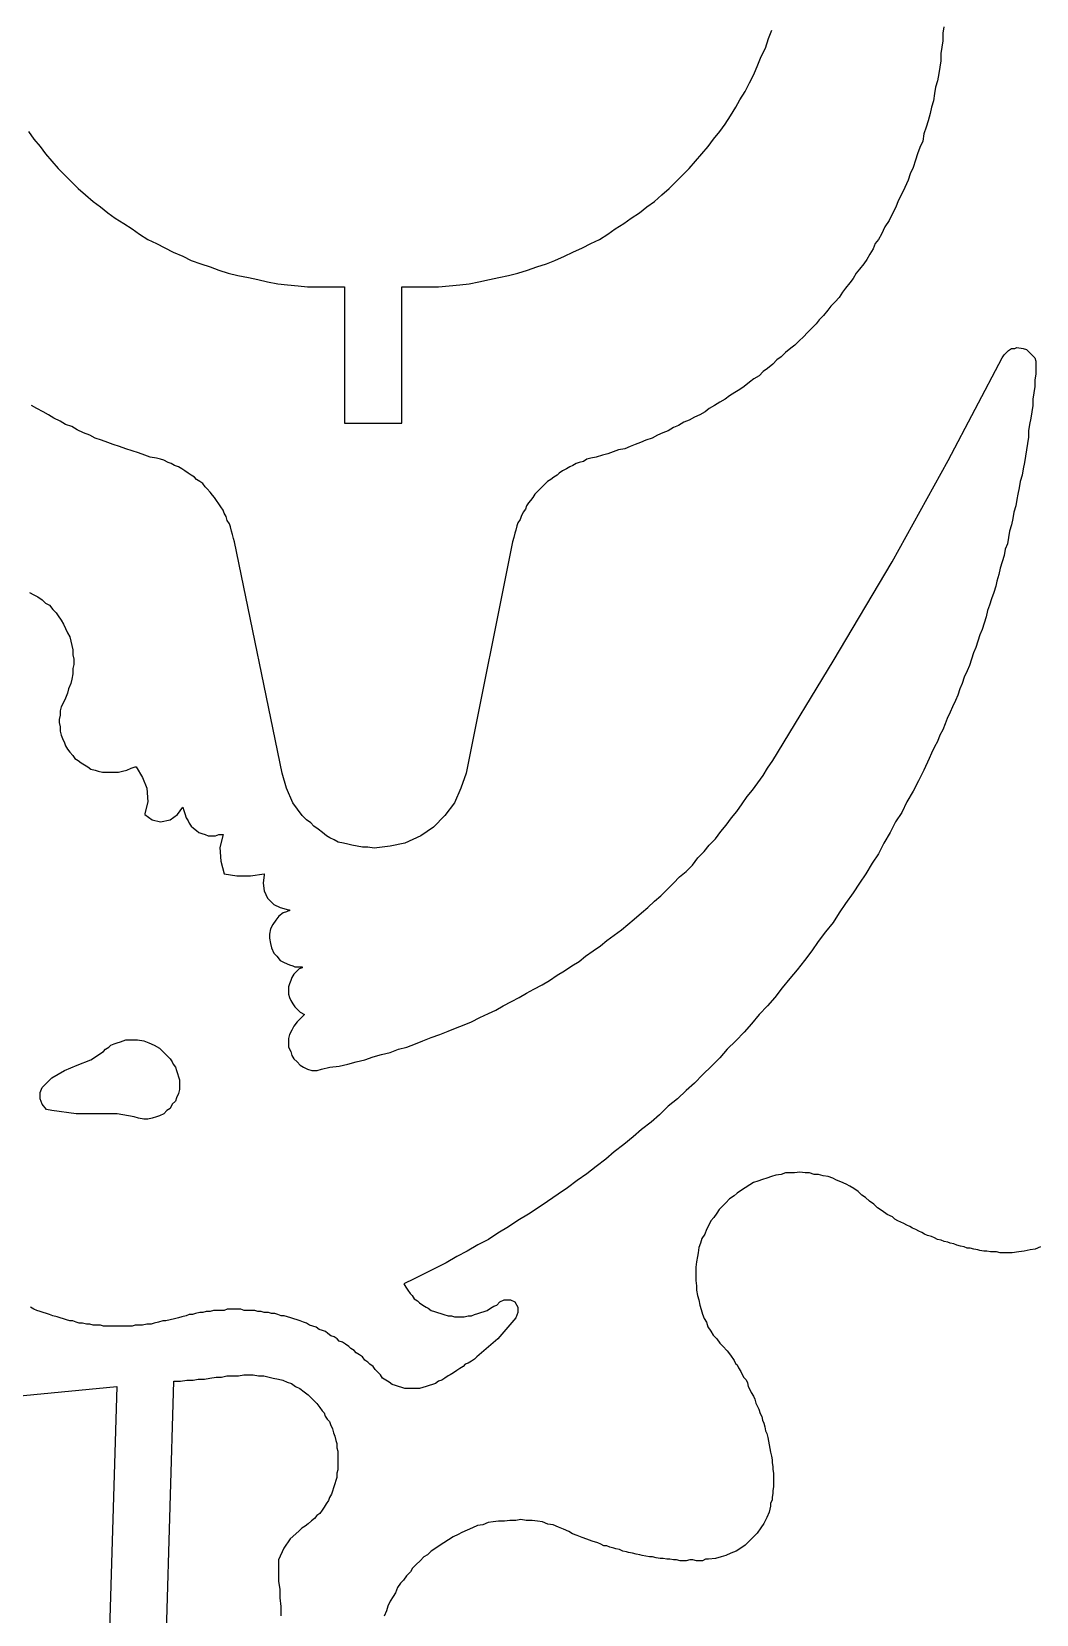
# Model space of a CAD drawing. Extents: x 6 to 899, y 6 to 466.
# Drawn here: x 441.8 to 548.3, y 134.2 to 302 of the extents above; entities that cross this region are included whole.
import ezdxf

# ---------------------------------------------------------------- set-up
doc = ezdxf.new("R2010")
doc.units = 0
doc.header["$MEASUREMENT"] = 0
doc.layers.add('DEFAULT_LAYER', color=1, linetype='Continuous')

msp = doc.modelspace()

# ---------------------------------------------------------------- linework, layer by layer
at = {"layer": 'DEFAULT_LAYER'}
for points in [[(441.49, 291.39), (442.05, 290.6), (442.73, 289.82), (443.29, 289.03), (443.96, 288.25), (444.63, 287.47), (445.3, 286.79), (446.09, 286.01), (446.76, 285.34), (447.54, 284.67), (448.33, 283.99), (449.11, 283.43), (449.9, 282.76), (450.68, 282.2), (451.58, 281.64), (452.47, 281.08), (453.26, 280.52), (454.15, 279.96), (455.05, 279.51), (455.94, 279.06), (456.84, 278.62), (457.85, 278.17), (458.75, 277.72), (459.75, 277.38), (460.76, 277.05), (461.66, 276.71), (462.67, 276.38), (463.67, 276.15), (464.8, 275.93), (465.8, 275.7), (466.81, 275.48), (467.93, 275.25), (468.94, 275.14), (470.06, 275.03), (471.07, 274.92), (472.19, 274.92), (474.99, 274.92), (474.99, 260.47), (481.04, 260.47), (481.04, 274.92), (483.84, 274.92), (484.96, 274.92), (486.08, 275.03), (487.2, 275.14), (488.21, 275.25), (489.22, 275.48), (490.34, 275.7), (491.35, 275.93), (492.35, 276.15), (493.36, 276.38), (494.37, 276.71), (495.38, 277.05), (496.39, 277.38), (497.28, 277.72), (498.29, 278.17), (499.19, 278.62), (500.2, 279.06), (501.09, 279.51), (501.99, 279.96), (502.89, 280.52), (503.67, 281.08), (504.57, 281.64), (505.35, 282.2), (506.25, 282.76), (507.03, 283.43), (507.82, 283.99), (508.6, 284.67), (509.38, 285.34), (510.06, 286.01), (510.84, 286.79), (511.51, 287.47), (512.18, 288.25), (512.86, 289.03), (513.53, 289.82), (514.09, 290.6), (514.76, 291.39), (515.32, 292.17), (515.88, 293.07), (516.44, 293.96), (516.89, 294.75), (517.45, 295.64), (517.9, 296.54), (518.35, 297.44), (518.79, 298.45), (519.13, 299.34), (519.58, 300.24), (519.91, 301.25), (520.25, 302.14)], [(538.51, 302.48), (538.4, 301.81), (538.4, 301.02), (538.29, 300.35), (538.18, 299.68), (538.18, 298.89), (538.06, 298.22), (537.95, 297.55), (537.84, 296.76), (537.62, 296.09), (537.5, 295.42), (537.39, 294.64), (537.17, 293.96), (537.06, 293.29), (536.83, 292.51), (536.61, 291.84), (536.38, 291.16), (536.27, 290.38), (535.94, 289.71), (535.71, 289.03), (535.49, 288.36), (535.26, 287.58), (534.93, 286.91), (534.7, 286.23), (534.37, 285.45), (534.03, 284.78), (533.69, 284.11), (533.36, 283.32), (533.02, 282.65), (532.69, 281.98), (532.24, 281.3), (531.9, 280.52), (531.57, 279.96), (531.23, 279.51), (531.01, 278.95), (530.67, 278.39), (530.33, 277.83), (530, 277.38), (529.55, 276.82), (529.21, 276.38), (528.88, 275.82), (528.54, 275.37), (528.09, 274.81), (527.76, 274.36), (527.42, 273.8), (526.97, 273.35), (526.52, 272.9), (526.19, 272.45), (525.74, 271.89), (525.29, 271.45), (524.96, 271), (524.51, 270.55), (524.06, 270.1), (523.61, 269.65), (523.16, 269.21), (522.72, 268.76), (522.27, 268.42), (521.71, 267.97), (521.26, 267.52), (520.81, 267.19), (520.36, 266.74), (519.8, 266.29), (519.35, 265.96), (518.91, 265.51), (518.35, 265.17), (517.9, 264.84), (517.34, 264.39), (516.89, 264.05), (516.33, 263.72), (515.77, 263.38), (515.32, 263.04), (514.76, 262.71), (514.2, 262.37), (513.64, 262.04), (513.19, 261.7), (512.63, 261.36), (512.07, 261.14), (511.51, 260.8), (510.95, 260.58), (510.39, 260.24), (509.83, 260.02), (509.27, 259.68), (508.71, 259.46), (508.15, 259.23), (507.59, 258.9), (506.92, 258.67), (506.36, 258.45), (505.8, 258.23), (505.24, 258), (504.68, 257.78), (504.01, 257.67), (503.45, 257.44), (502.89, 257.22), (502.33, 257.11), (501.65, 256.88), (501.09, 256.77), (500.65, 256.66), (500.31, 256.43), (499.86, 256.32), (499.52, 256.21), (499.19, 255.99), (498.85, 255.87), (498.52, 255.65), (498.07, 255.43), (497.73, 255.2), (497.51, 254.98), (497.17, 254.75), (496.84, 254.53), (496.5, 254.31), (496.28, 254.08), (495.94, 253.75), (495.72, 253.52), (495.49, 253.3), (495.16, 252.96), (494.93, 252.62), (494.71, 252.29), (494.48, 252.06), (494.26, 251.73), (494.15, 251.39), (493.92, 251.06), (493.7, 250.61), (493.59, 250.27), (493.36, 249.94), (493.25, 249.6), (493.14, 249.15), (493.03, 248.82), (492.92, 248.37), (492.8, 247.92), (487.87, 223.38), (487.31, 221.82), (486.64, 220.25), (485.63, 218.9), (484.4, 217.67), (483.06, 216.77), (481.38, 215.99), (479.81, 215.65), (478.13, 215.43), (477.45, 215.54), (476.89, 215.54), (476.33, 215.65), (475.77, 215.77), (475.33, 215.88), (474.88, 215.99), (474.32, 216.1), (473.87, 216.33), (473.42, 216.55), (473.09, 216.77), (472.64, 217.11), (472.19, 217.45), (471.74, 217.78), (471.41, 218.12), (470.96, 218.46), (470.51, 218.9), (469.5, 220.25), (468.83, 221.82), (468.38, 223.38), (463.34, 247.92), (463.23, 248.26), (463.11, 248.7), (463, 249.04), (462.89, 249.49), (462.78, 249.82), (462.55, 250.16), (462.44, 250.61), (462.22, 250.94), (462.11, 251.28), (461.88, 251.62), (461.66, 251.95), (461.43, 252.29), (461.21, 252.62), (460.99, 252.85), (460.76, 253.18), (460.43, 253.52), (460.2, 253.75), (459.98, 254.08), (459.64, 254.31), (459.31, 254.53), (459.08, 254.75), (458.75, 254.98), (458.41, 255.2), (458.07, 255.43), (457.74, 255.65), (457.4, 255.87), (456.95, 255.99), (456.62, 256.21), (456.28, 256.32), (455.83, 256.55), (455.5, 256.66), (455.05, 256.77), (454.38, 256.88), (453.82, 257.11), (453.14, 257.33), (452.47, 257.55), (451.8, 257.78), (451.13, 258), (450.46, 258.23), (449.9, 258.45), (449.22, 258.67), (448.55, 258.9), (447.99, 259.23), (447.32, 259.46), (446.65, 259.79), (446.09, 260.13), (445.41, 260.35), (444.85, 260.69), (444.18, 261.03), (443.62, 261.36), (443.06, 261.7), (442.39, 262.04), (441.83, 262.37)], [(441.6, 242.53), (442.05, 242.31), (442.5, 242.08), (442.95, 241.75), (443.29, 241.41), (443.73, 241.19), (444.07, 240.74), (444.41, 240.4), (444.63, 240.07), (444.97, 239.62), (445.19, 239.17), (445.41, 238.72), (445.64, 238.28), (445.86, 237.83), (445.97, 237.38), (446.09, 236.93), (446.2, 236.48), (446.2, 235.92), (446.31, 235.47), (446.31, 234.91), (446.2, 234.47), (446.2, 233.91), (446.09, 233.35), (445.97, 232.9), (445.75, 232.34), (445.64, 231.89), (445.41, 231.33), (445.19, 230.88), (444.97, 230.43), (444.85, 229.99), (444.85, 229.54), (444.74, 229.09), (444.74, 228.75), (444.85, 228.3), (444.85, 227.86), (444.97, 227.41), (445.08, 227.07), (445.3, 226.62), (445.41, 226.29), (445.64, 225.95), (445.86, 225.62), (446.2, 225.28), (446.42, 224.94), (446.76, 224.72), (447.09, 224.5), (447.43, 224.27), (447.77, 224.05), (448.1, 223.82), (448.55, 223.71), (448.89, 223.6), (449.34, 223.49), (449.78, 223.49), (450.12, 223.49), (450.57, 223.49), (451.02, 223.49), (451.46, 223.6), (451.91, 223.71), (452.36, 223.94), (452.81, 224.05), (452.92, 224.05), (453.59, 222.93), (454.04, 221.81), (454.15, 220.35), (453.82, 219.12), (453.82, 219.01), (454.6, 218.45), (455.5, 218.22), (456.5, 218.45), (457.29, 219.01), (457.85, 219.79), (457.96, 219.45), (458.07, 219.12), (458.19, 218.67), (458.41, 218.33), (458.52, 218.11), (458.75, 217.77), (458.97, 217.55), (459.31, 217.33), (459.53, 217.1), (459.87, 216.99), (460.2, 216.88), (460.54, 216.77), (460.87, 216.77), (461.32, 216.77), (461.66, 216.88), (462.11, 216.88), (461.77, 215.53), (461.88, 214.08), (462.22, 212.73), (463.56, 212.51), (465.02, 212.51), (466.48, 212.73), (466.48, 212.62), (466.36, 211.72), (466.48, 210.94), (466.81, 210.16), (467.48, 209.48), (468.16, 209.15), (469.05, 208.92), (469.16, 208.92), (469.16, 208.81), (469.05, 208.81), (468.83, 208.7), (468.49, 208.59), (468.04, 208.25), (467.71, 207.8), (467.37, 207.35), (467.15, 206.91), (467.04, 206.35), (467.04, 205.9), (467.15, 205.34), (467.26, 204.89), (467.48, 204.33), (467.82, 203.99), (468.16, 203.55), (468.6, 203.32), (469.16, 203.1), (469.5, 202.99), (469.72, 202.87), (470.06, 202.87), (470.51, 202.87), (470.51, 202.76), (470.17, 202.65), (469.95, 202.43), (469.61, 202.09), (469.39, 201.75), (469.28, 201.42), (469.16, 201.08), (469.05, 200.74), (469.05, 200.41), (469.05, 199.96), (469.16, 199.62), (469.28, 199.29), (469.5, 198.95), (469.72, 198.62), (469.95, 198.39), (470.28, 198.06), (470.73, 197.83), (469.95, 197.05), (469.61, 196.6), (469.39, 196.15), (469.16, 195.7), (469.05, 195.26), (469.05, 194.81), (469.05, 194.36), (469.28, 193.91), (469.39, 193.46), (469.61, 193.13), (469.95, 192.79), (470.28, 192.45), (470.62, 192.23), (471.07, 192.01), (471.52, 191.89), (472.08, 191.89), (472.53, 192.01), (473.42, 192.23), (474.43, 192.34), (475.33, 192.57), (476.22, 192.79), (477.12, 193.01), (478.01, 193.35), (478.91, 193.57), (479.81, 193.8), (480.7, 194.14), (481.6, 194.36), (482.5, 194.7), (483.28, 195.03), (484.18, 195.37), (485.07, 195.7), (485.97, 196.04), (486.75, 196.38), (487.65, 196.71), (488.43, 197.05), (489.33, 197.5), (490.23, 197.94), (491.01, 198.28), (491.79, 198.73), (492.69, 199.18), (493.48, 199.62), (494.26, 200.07), (495.04, 200.52), (495.94, 200.97), (496.72, 201.42), (497.51, 201.98), (498.29, 202.43), (499.08, 202.99), (499.86, 203.43), (500.53, 203.99), (501.32, 204.55), (502.1, 205.11), (502.77, 205.67), (503.56, 206.23), (504.34, 206.79), (505.01, 207.35), (505.69, 207.91), (506.47, 208.59), (507.14, 209.15), (507.82, 209.82), (508.49, 210.38), (509.16, 211.05), (509.83, 211.72), (510.5, 212.4), (511.18, 212.96), (511.85, 213.63), (512.41, 214.41), (513.08, 215.08), (513.64, 215.76), (514.31, 216.43), (514.87, 217.21), (515.43, 217.89), (515.99, 218.67), (516.55, 219.34), (517.11, 220.13), (517.67, 220.91), (518.23, 221.58), (518.79, 222.37), (519.35, 223.15), (519.8, 223.94), (520.36, 224.72), (526.75, 235.25), (533.02, 245.78), (538.96, 256.54), (544.67, 267.4), (544.67, 267.4), (544.9, 267.74), (545.12, 267.96), (545.35, 268.19), (545.68, 268.41), (546.02, 268.41), (546.24, 268.52), (546.91, 268.41), (547.25, 268.3), (547.47, 268.08), (547.7, 267.85), (547.92, 267.63), (548.15, 267.4), (548.26, 267.07), (548.26, 266.73), (548.26, 266.4), (548.26, 265.72), (548.15, 265.05), (548.15, 264.38), (548.03, 263.71), (547.92, 263.03), (547.92, 262.36), (547.81, 261.69), (547.7, 261.02), (547.59, 260.35), (547.47, 259.67), (547.47, 259), (547.36, 258.33), (547.25, 257.66), (547.14, 256.98), (547.03, 256.31), (546.91, 255.64), (546.8, 254.97), (546.58, 254.3), (546.47, 253.62), (546.35, 252.95), (546.24, 252.39), (546.13, 251.72), (545.91, 251.05), (545.79, 250.37), (545.68, 249.7), (545.46, 249.03), (545.35, 248.36), (545.23, 247.69), (545.01, 247.13), (544.9, 246.45), (544.67, 245.78), (544.45, 245.11), (544.34, 244.44), (544.11, 243.76), (544, 243.2), (543.78, 242.53), (543.55, 241.86), (543.33, 241.19), (543.11, 240.63), (542.99, 239.96), (542.77, 239.28), (542.54, 238.61), (542.32, 238.05), (542.1, 237.38), (541.87, 236.71), (541.65, 236.15), (541.42, 235.47), (541.2, 234.8), (540.98, 234.24), (540.64, 233.57), (540.42, 232.9), (540.19, 232.34), (539.97, 231.67), (539.74, 231.11), (539.41, 230.43), (539.18, 229.87), (538.85, 229.2), (538.62, 228.64), (538.4, 227.97), (538.06, 227.41), (537.84, 226.74), (537.5, 226.18), (537.17, 225.5), (536.94, 224.94), (536.38, 223.71), (535.82, 222.59), (535.26, 221.47), (534.59, 220.35), (534.03, 219.23), (533.36, 218.22), (532.8, 217.1), (532.13, 215.98), (531.57, 214.86), (530.89, 213.85), (530.22, 212.73), (529.55, 211.72), (528.88, 210.72), (528.09, 209.6), (527.42, 208.59), (526.75, 207.58), (525.96, 206.57), (525.18, 205.56), (524.51, 204.55), (523.72, 203.55), (522.94, 202.54), (522.16, 201.64), (521.37, 200.63), (520.59, 199.62), (519.8, 198.73), (518.91, 197.83), (518.12, 196.82), (517.34, 195.93), (516.44, 195.03), (515.55, 194.14), (514.76, 193.24), (513.86, 192.34), (512.97, 191.45), (512.07, 190.55), (511.18, 189.77), (510.28, 188.87), (509.27, 188.09), (508.38, 187.19), (507.48, 186.4), (506.47, 185.62), (505.57, 184.84), (504.57, 184.05), (503.56, 183.27), (502.66, 182.48), (501.65, 181.7), (500.65, 180.92), (499.64, 180.24), (498.63, 179.46), (497.62, 178.79), (496.5, 178), (495.49, 177.33), (494.48, 176.66), (493.36, 175.99), (492.35, 175.31), (491.23, 174.64), (490.23, 173.97), (489.11, 173.41), (487.99, 172.74), (486.87, 172.18), (485.75, 171.5), (484.62, 170.94), (483.5, 170.38), (482.38, 169.82), (481.26, 169.26), (481.49, 168.93), (481.71, 168.59), (481.94, 168.26), (482.16, 168.03), (482.38, 167.7), (482.72, 167.47), (482.94, 167.25), (483.28, 167.02), (483.62, 166.8), (483.84, 166.69), (484.18, 166.46), (484.51, 166.35), (484.85, 166.24), (485.18, 166.13), (485.52, 166.02), (485.97, 165.9), (486.31, 165.9), (486.64, 165.79), (486.98, 165.79), (487.31, 165.79), (487.65, 165.79), (488.1, 165.9), (488.43, 165.9), (488.77, 166.02), (489.11, 166.13), (489.44, 166.24), (489.78, 166.35), (490.11, 166.46), (490.45, 166.69), (490.79, 166.91), (491.12, 167.02), (491.46, 167.36), (491.91, 167.58), (492.58, 167.58), (493.03, 167.36), (493.36, 166.8), (493.36, 166.24), (493.14, 165.68), (491.23, 163.44), (488.99, 161.53), (488.77, 161.31), (488.43, 161.09), (488.1, 160.86), (487.76, 160.75), (487.54, 160.53), (487.2, 160.3), (486.87, 160.08), (486.53, 159.85), (486.19, 159.63), (485.97, 159.52), (485.63, 159.29), (485.3, 159.07), (484.96, 158.96), (484.62, 158.73), (484.29, 158.62), (483.95, 158.51), (483.62, 158.4), (483.28, 158.29), (482.94, 158.17), (482.61, 158.17), (482.27, 158.17), (481.94, 158.17), (481.6, 158.17), (481.38, 158.17), (481.04, 158.29), (480.7, 158.4), (480.37, 158.51), (480.03, 158.62), (479.7, 158.85), (479.36, 159.07), (479.02, 159.29), (478.8, 159.63), (478.46, 159.97), (478.24, 160.19), (478.01, 160.53), (477.68, 160.75), (477.45, 160.97), (477.12, 161.2), (476.89, 161.53), (476.56, 161.76), (476.22, 161.98), (476, 162.21), (475.66, 162.43), (475.44, 162.65), (475.1, 162.88), (474.77, 163.1), (474.43, 163.21), (474.21, 163.44), (473.87, 163.66), (473.53, 163.77), (473.2, 164), (472.97, 164.22), (472.64, 164.33), (472.3, 164.45), (471.97, 164.67), (471.63, 164.78), (471.29, 164.89), (470.96, 165.12), (470.62, 165.23), (470.28, 165.34), (469.95, 165.46), (469.61, 165.57), (469.28, 165.68), (468.94, 165.79), (468.6, 165.9), (468.27, 165.9), (467.93, 166.02), (467.6, 166.13), (467.26, 166.13), (466.92, 166.24), (466.48, 166.24), (466.14, 166.35), (465.8, 166.35), (465.47, 166.46), (465.13, 166.46), (464.68, 166.46), (464.35, 166.46), (464.01, 166.58), (463.67, 166.58), (463.34, 166.58), (462.89, 166.58), (462.55, 166.58), (462.22, 166.46), (461.88, 166.46), (461.43, 166.46), (461.1, 166.46), (460.76, 166.35), (460.31, 166.35), (459.98, 166.24), (459.64, 166.24), (459.19, 166.13), (458.86, 166.02), (458.52, 166.02), (458.19, 165.9), (457.74, 165.79), (457.4, 165.68), (456.95, 165.57), (456.5, 165.46), (456.06, 165.34), (455.72, 165.34), (455.27, 165.23), (454.82, 165.12), (454.49, 165.01), (454.04, 165.01), (453.59, 164.89), (453.26, 164.89), (452.81, 164.89), (452.47, 164.78), (452.02, 164.78), (451.69, 164.78), (451.24, 164.78), (450.9, 164.78), (450.57, 164.78), (450.12, 164.78), (449.78, 164.78), (449.45, 164.78), (449.11, 164.89), (448.66, 164.89), (448.33, 164.89), (447.99, 165.01), (447.65, 165.01), (447.21, 165.12), (446.87, 165.12), (446.53, 165.23), (446.2, 165.34), (445.86, 165.34), (445.53, 165.46), (445.19, 165.57), (444.85, 165.68), (444.52, 165.79), (444.07, 165.9), (443.73, 166.02), (443.4, 166.13), (443.06, 166.24), (442.73, 166.35), (442.39, 166.46), (442.05, 166.58), (441.72, 166.8)], [(548.74, 173.2), (548.19, 172.96), (547.63, 172.88), (547, 172.73), (546.44, 172.65), (545.73, 172.57), (545.1, 172.57), (544.78, 172.57), (544.46, 172.57), (544.07, 172.65), (543.75, 172.65), (543.43, 172.65), (543.04, 172.73), (542.72, 172.73), (542.32, 172.8), (542.09, 172.88), (541.69, 172.96), (541.29, 173.04), (540.98, 173.04), (540.66, 173.2), (540.26, 173.28), (539.87, 173.36), (539.55, 173.52), (539.16, 173.6), (538.92, 173.68), (538.52, 173.76), (538.2, 173.91), (537.81, 173.99), (537.49, 174.15), (537.17, 174.31), (536.78, 174.39), (536.46, 174.55), (536.15, 174.71), (535.83, 174.86), (535.51, 175.02), (535.19, 175.18), (534.88, 175.34), (534.56, 175.5), (534.24, 175.66), (533.93, 175.81), (533.61, 175.97), (533.29, 176.13), (533.06, 176.37), (532.5, 176.61), (531.95, 177), (531.47, 177.32), (531.08, 177.72), (530.6, 178.03), (530.2, 178.43), (529.81, 178.67), (529.41, 179.06), (528.94, 179.38), (528.54, 179.62), (528.14, 179.85), (527.59, 180.09), (527.11, 180.25), (526.72, 180.49), (526.24, 180.65), (525.69, 180.73), (525.21, 180.88), (524.74, 180.88), (524.26, 181.04), (523.79, 181.04), (523.23, 181.12), (522.68, 181.04), (522.2, 181.04), (521.73, 181.04), (521.25, 180.88), (520.7, 180.81), (520.22, 180.65), (519.75, 180.49), (519.27, 180.33), (518.8, 180.17), (518.32, 180.01), (517.92, 179.78), (517.45, 179.46), (517.05, 179.22), (516.58, 178.9), (516.26, 178.59), (515.79, 178.27), (515.39, 177.87), (515.07, 177.56), (514.68, 177.16), (514.44, 176.77), (514.12, 176.29), (513.81, 175.97), (513.57, 175.42), (513.33, 175.02), (513.17, 174.55), (512.85, 174.07), (512.7, 173.6), (512.54, 173.12), (512.46, 172.57), (512.38, 172.17), (512.3, 171.62), (512.22, 171.06), (512.22, 170.59), (512.22, 170.11), (512.22, 169.64), (512.3, 169.08), (512.3, 168.61), (512.38, 168.05), (512.54, 167.58), (512.62, 167.02), (512.78, 166.55), (512.93, 166.07), (513.09, 165.6), (513.33, 165.2), (513.49, 164.72), (513.81, 164.25), (514.04, 163.85), (514.44, 163.46), (514.76, 162.98), (515.07, 162.66), (515.55, 162.19), (515.87, 161.71), (516.26, 161.16), (516.42, 160.84), (516.58, 160.68), (516.74, 160.37), (516.97, 159.97), (517.13, 159.65), (517.29, 159.34), (517.53, 159.1), (517.69, 158.78), (517.77, 158.39), (517.92, 158.07), (518.08, 157.75), (518.32, 157.36), (518.48, 157.04), (518.56, 156.64), (518.72, 156.33), (518.88, 156.01), (519.03, 155.54), (519.19, 155.22), (519.27, 154.82), (519.43, 154.51), (519.51, 154.11), (519.59, 153.71), (519.75, 153.4), (519.83, 153), (519.91, 152.6), (519.98, 152.21), (520.06, 151.81), (520.14, 151.42), (520.22, 151.02), (520.3, 150.62), (520.3, 150.31), (520.38, 149.91), (520.38, 149.59), (520.46, 149.2), (520.46, 148.88), (520.46, 148.41), (520.46, 148.09), (520.46, 147.77), (520.38, 147.38), (520.38, 147.06), (520.3, 146.66), (520.3, 146.35), (520.14, 146.03), (520.14, 145.71), (519.98, 145.08), (519.75, 144.52), (519.43, 143.89), (519.11, 143.41), (518.72, 142.86), (518.24, 142.38), (517.85, 141.99), (517.45, 141.59), (516.97, 141.28), (516.5, 140.96), (515.94, 140.72), (515.39, 140.48), (514.91, 140.33), (514.28, 140.17), (513.57, 140.09), (513.25, 140.09), (512.93, 139.93), (512.62, 139.93), (512.3, 139.93), (511.9, 140.01), (511.59, 140.01), (511.19, 139.93), (510.87, 139.93), (510.56, 139.93), (510.16, 140.01), (509.84, 140.01), (509.45, 140.09), (509.13, 140.09), (508.74, 140.17), (508.42, 140.17), (508.02, 140.25), (507.63, 140.33), (507.31, 140.33), (506.91, 140.4), (506.52, 140.48), (506.28, 140.56), (505.88, 140.64), (505.49, 140.72), (505.09, 140.8), (504.85, 140.88), (504.46, 140.96), (504.14, 141.12), (503.74, 141.2), (503.51, 141.28), (503.11, 141.36), (502.79, 141.51), (502.48, 141.51), (502.16, 141.67), (501.84, 141.83), (501.21, 141.99), (500.66, 142.23), (500.18, 142.38), (499.63, 142.62), (499.15, 142.78), (498.75, 143.02), (498.2, 143.26), (497.65, 143.49), (497.09, 143.73), (496.54, 143.81), (495.98, 144.05), (495.43, 144.13), (494.87, 144.21), (494.24, 144.21), (493.68, 144.29), (493.13, 144.21), (492.5, 144.21), (491.94, 144.13), (491.31, 144.13), (490.75, 144.05), (490.2, 143.97), (489.64, 143.73), (489.09, 143.65), (488.54, 143.41), (487.98, 143.18), (487.43, 142.94), (487.03, 142.7), (486.48, 142.46), (486, 142.15), (485.52, 141.83), (485.13, 141.59), (484.65, 141.28), (484.18, 140.96), (483.78, 140.56), (483.39, 140.33), (482.99, 139.93), (482.59, 139.53), (482.2, 139.14), (481.96, 138.74), (481.56, 138.34), (481.25, 137.87), (480.93, 137.55), (480.61, 137.08), (480.38, 136.52), (480.14, 136.13), (479.82, 135.65), (479.58, 135.1), (479.42, 134.62), (479.19, 134.07)], [(456.13, 132.4), (456.91, 158.96), (457.59, 158.96), (458.26, 159.07), (458.93, 159.07), (459.49, 159.18), (460.16, 159.18), (460.72, 159.29), (461.39, 159.4), (461.95, 159.4), (462.51, 159.52), (463.19, 159.52), (463.75, 159.52), (464.31, 159.63), (464.87, 159.63), (465.32, 159.63), (465.88, 159.52), (466.44, 159.52), (467, 159.4), (467.44, 159.29), (468, 159.18), (468.45, 159.07), (468.9, 158.84), (469.35, 158.73), (469.8, 158.4), (470.24, 158.17), (470.69, 157.84), (471.14, 157.5), (471.59, 157.05), (472.04, 156.6), (472.37, 156.16), (472.6, 155.82), (472.82, 155.59), (472.93, 155.26), (473.16, 154.92), (473.38, 154.7), (473.49, 154.36), (473.72, 153.91), (473.83, 153.47), (473.94, 153.13), (474.05, 152.68), (474.17, 152.35), (474.17, 151.9), (474.28, 151.56), (474.28, 151.11), (474.28, 150.67), (474.28, 150.33), (474.28, 149.99), (474.28, 149.55), (474.17, 149.21), (474.17, 148.76), (474.05, 148.42), (473.94, 148.09), (473.83, 147.64), (473.72, 147.3), (473.61, 146.97), (473.38, 146.63), (473.27, 146.3), (473.05, 145.96), (472.82, 145.62), (472.6, 145.29), (472.37, 144.95), (472.04, 144.73), (471.81, 144.39), (471.48, 144.17), (471.14, 143.83), (470.8, 143.61), (470.47, 143.38), (470.13, 143.05), (469.24, 142.26), (468.56, 141.25), (468, 140.02), (468, 138.79), (468, 137.78), (468.12, 136.89), (468.12, 135.99), (468.23, 135.09), (468.23, 134.08)], [(437.98, 157.16), (450.86, 158.4), (450.08, 132.63)]]:
    msp.add_lwpolyline(points, dxfattribs=at)
msp.add_lwpolyline([(457.51, 190.89), (457.51, 190.44), (457.51, 189.88), (457.4, 189.43), (457.18, 188.98), (457.07, 188.65), (456.73, 188.31), (456.5, 187.86), (456.17, 187.64), (455.83, 187.3), (455.38, 187.08), (455.05, 186.97), (454.6, 186.85), (454.15, 186.74), (453.7, 186.74), (453.14, 186.85), (452.7, 186.97), (450.9, 187.3), (449, 187.3), (446.53, 187.3), (443.96, 187.64), (443.4, 187.75), (442.95, 188.31), (442.73, 188.87), (442.73, 189.54), (442.95, 190.1), (443.96, 191.11), (445.3, 191.89), (446.65, 192.45), (448.1, 193.01), (449.45, 193.91), (449.67, 194.14), (450.01, 194.36), (450.23, 194.58), (450.57, 194.7), (450.9, 194.81), (451.24, 194.92), (451.8, 195.14), (452.47, 195.14), (453.03, 195.14), (453.7, 195.03), (454.26, 194.81), (454.82, 194.58), (455.38, 194.25), (455.83, 193.8), (456.28, 193.35), (456.5, 193.13), (456.73, 192.79), (456.84, 192.57), (457.07, 192.23), (457.18, 191.89), (457.29, 191.56), (457.4, 191.22), (457.51, 190.89)], close=True, dxfattribs=at)

doc.saveas('drawing.dxf')
